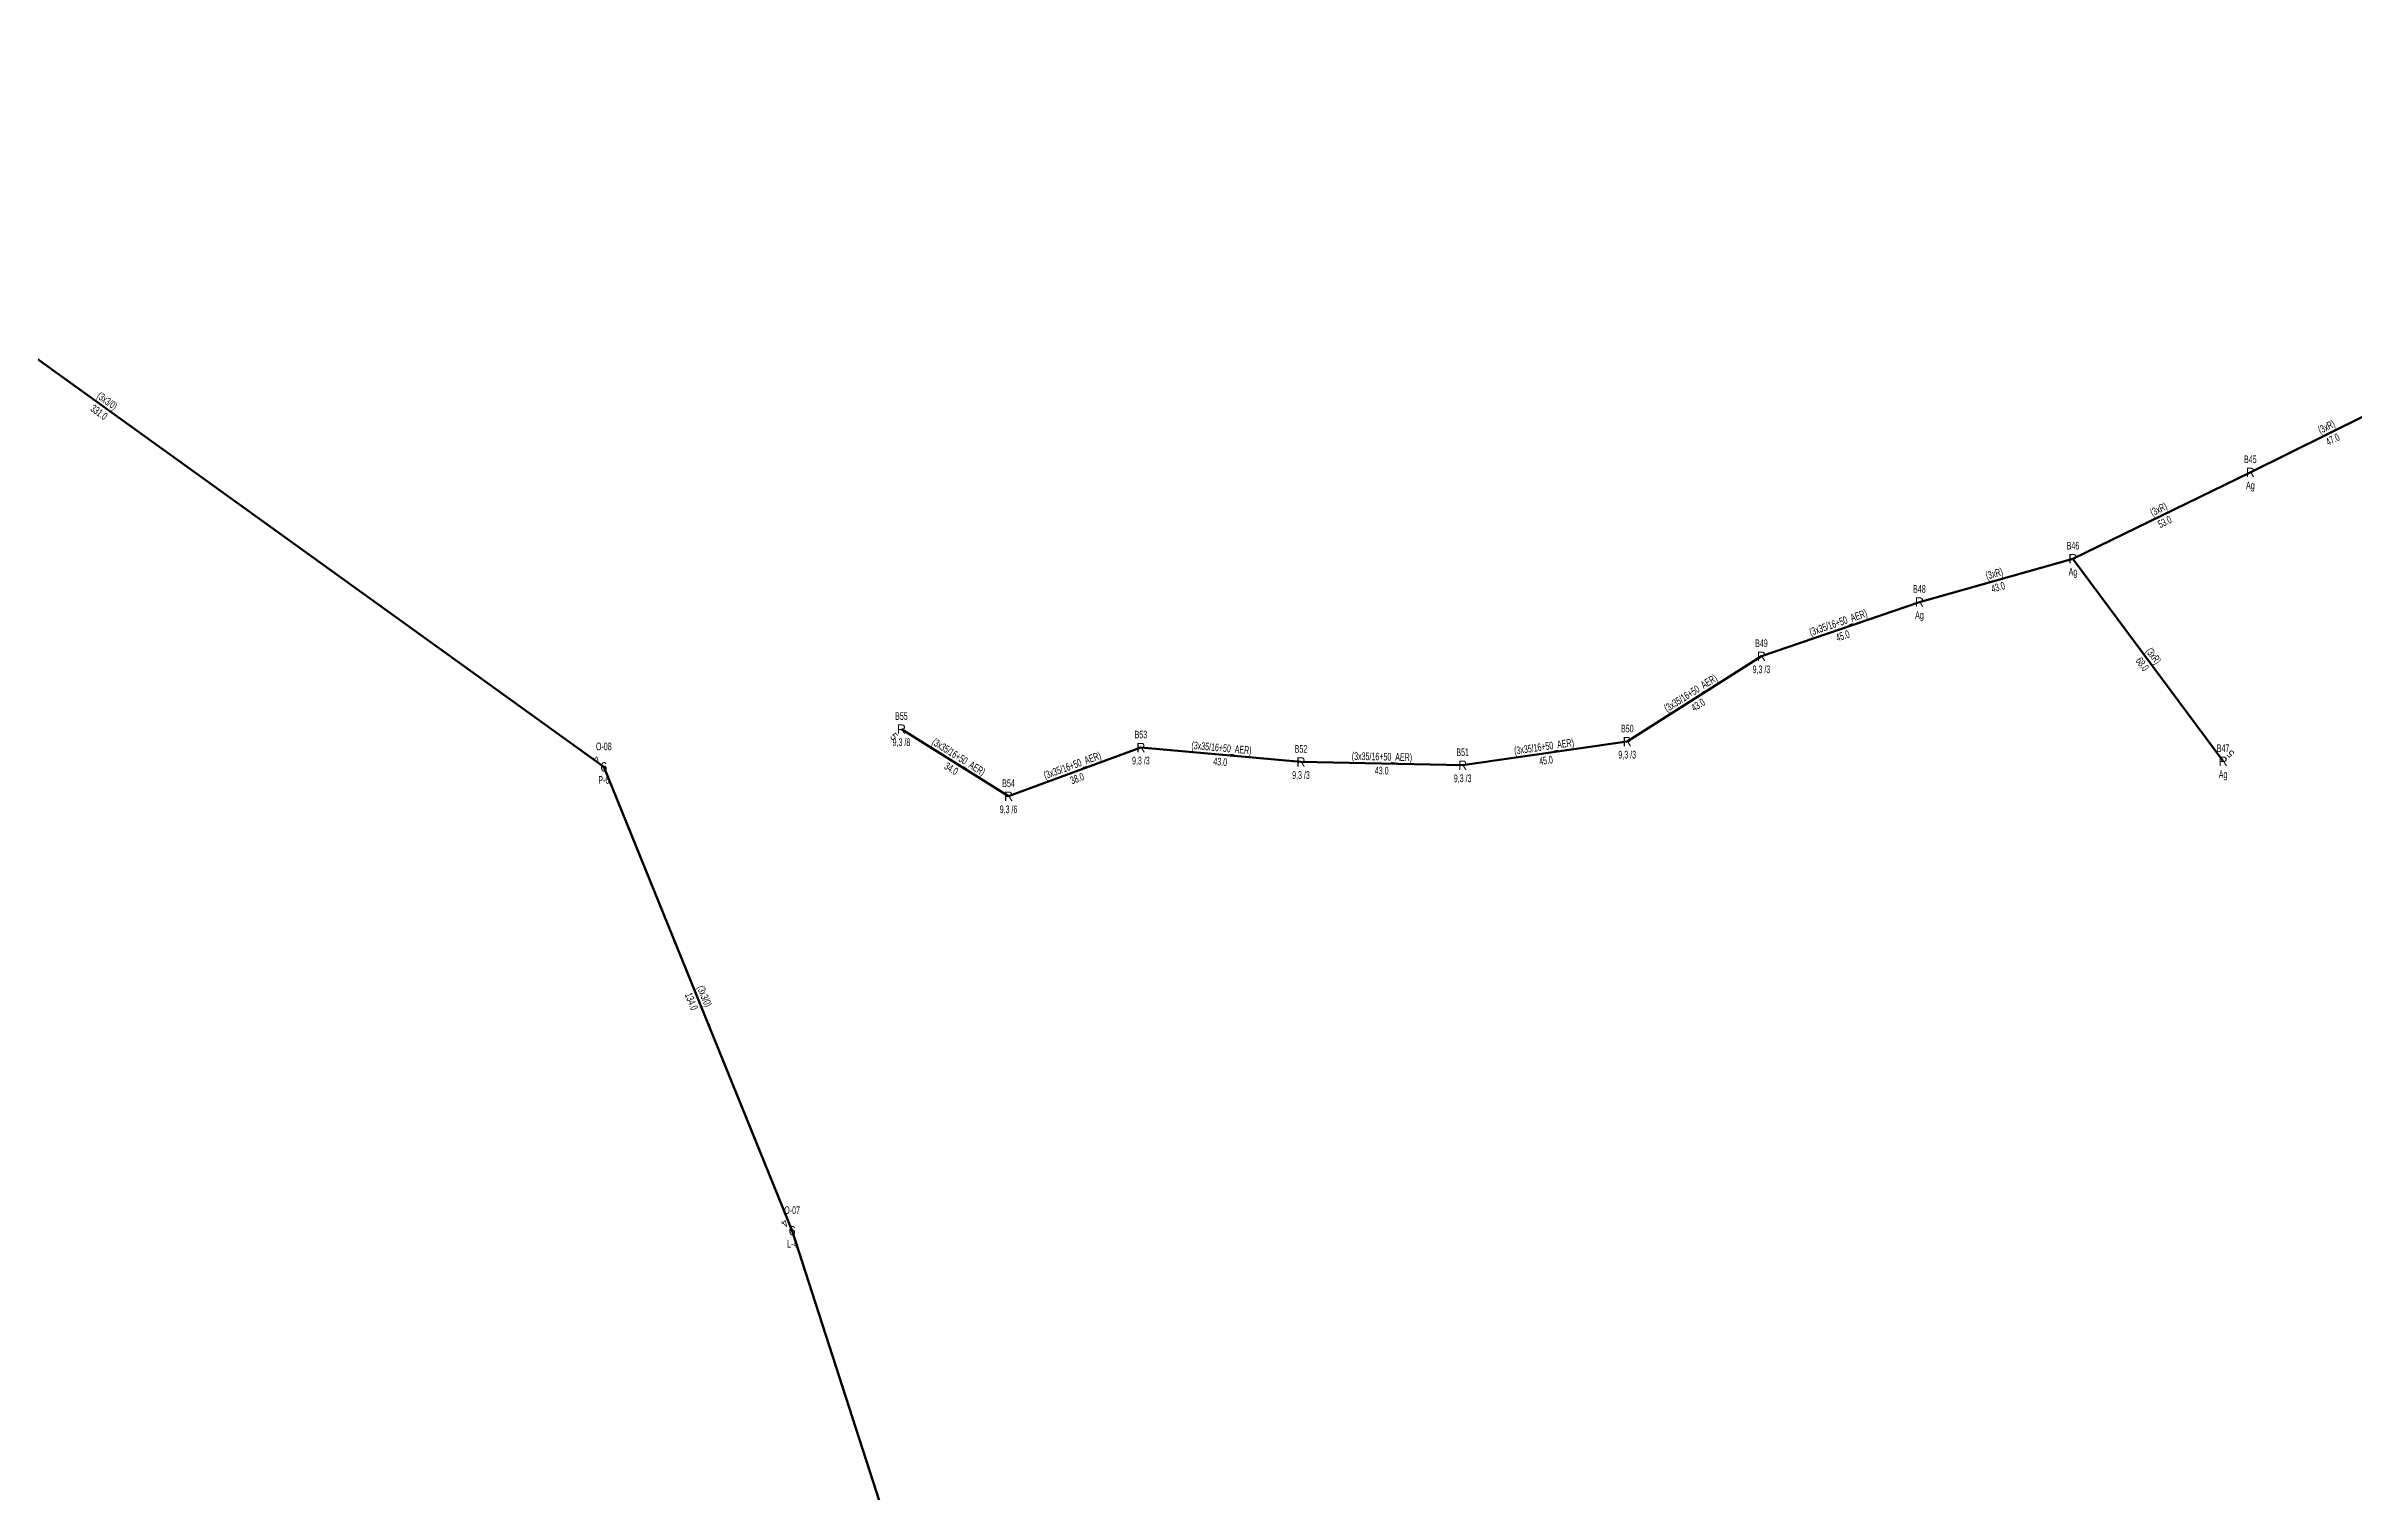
# Model space of a CAD drawing. Header units: millimetres. Extents: x 533588 to 538589, y 4082985 to 4086946.
# Drawn here: x 535412 to 536031, y 4084028 to 4084415 of the extents above; entities that cross this region are included whole.
import ezdxf
from ezdxf.enums import TextEntityAlignment as Align

# ---------------------------------------------------------------- set-up
doc = ezdxf.new("R2010")
doc.units = ezdxf.units.MM
for name, color, linetype, lineweight in [('DIREK_AG_MEVCUT', 120, 'Continuous', 25), ('DIREK_ENH_MEVCUT', 6, 'Continuous', 25), ('HAT_AG_HAVAI_MEVCUT', 126, 'Continuous', 50), ('HAT_ENH_HAVAI_MEVCUT', 6, 'Continuous', 70)]:
    doc.layers.add(name, color=color, linetype=linetype, lineweight=lineweight)
doc.styles.add('Direk', font='B_CAD')
doc.styles.get("Standard").update_dxf_attribs({"font": 'Arial'})

msp = doc.modelspace()

# ---------------------------------------------------------------- linework, layer by layer
at = {"layer": 'HAT_AG_HAVAI_MEVCUT'}
for p, q in [((536045.356, 4084322.09), (536002.838836, 4084301.046391)), ((536002.838836, 4084301.046391), (535955.264707, 4084277.874167)), ((535914.088296, 4084266.259529), (535955.264707, 4084277.874167)), ((535995.539227, 4084223.555247), (535955.264707, 4084277.874167)), ((535871.716176, 4084251.707896), (535914.088296, 4084266.259529)), ((535835.717675, 4084228.821586), (535871.716176, 4084251.707896)), ((535641.051196, 4084232.166257), (535669.771119, 4084214.159733)), ((535791.571437, 4084222.471991), (535835.717675, 4084228.821586)), ((535669.771119, 4084214.159733), (535705.266693, 4084227.229456)), ((535705.266693, 4084227.229456), (535748.208331, 4084223.364397)), ((535748.208331, 4084223.364397), (535791.571437, 4084222.471991))]:
    msp.add_line(p, q, dxfattribs=at)
at = {"layer": 'HAT_ENH_HAVAI_MEVCUT'}
for p, q in [((535292.632327, 4084415.366754), (535561.221333, 4084222.041804)), ((535561.221333, 4084222.041804), (535611.742675, 4084097.631643)), ((535611.742675, 4084097.631643), (535668.331029, 4083922.483288))]:
    msp.add_line(p, q, dxfattribs=at)

# ---------------------------------------------------------------- texts
at = {"layer": 'DIREK_AG_MEVCUT', "width": 0.53}
for s, p in [('B45', (536002.838836, 4084304.546391)), ('Ag', (536002.838836, 4084297.546391)), ('B46', (535955.264707, 4084281.374167)), ('B48', (535914.088296, 4084269.759529)), ('Ag', (535955.264707, 4084274.374167)), ('Ag', (535914.088296, 4084262.759529)), ('B49', (535871.716176, 4084255.207896)), ('9,3 /3', (535871.716176, 4084248.207896)), ('B55', (535641.051196, 4084235.666257)), ('9,3 /8', (535641.051196, 4084228.666257)), ('B53', (535705.266693, 4084230.729456)), ('B52', (535748.208331, 4084226.864397)), ('B50', (535835.717675, 4084232.321586)), ('B47', (535995.539227, 4084227.055247)), ('9,3 /3', (535705.266693, 4084223.729456)), ('B51', (535791.571437, 4084225.971991)), ('9,3 /3', (535835.717675, 4084225.321586)), ('B54', (535669.771119, 4084217.659733)), ('9,3 /3', (535748.208331, 4084219.864397)), ('9,3 /3', (535791.571437, 4084218.971991)), ('Ag', (535995.539227, 4084220.055247)), ('9,3 /6', (535669.771119, 4084210.659733))]:
    msp.add_text(s, height=2.05, dxfattribs=at).set_placement(p, align=Align.MIDDLE_CENTER)
at = {"layer": 'DIREK_AG_MEVCUT', "style": 'Direk'}
for p in [(536002.838836, 4084301.046391), (535955.264707, 4084277.874167), (535914.088296, 4084266.259529), (535871.716176, 4084251.707896), (535641.051196, 4084232.166257), (535705.266693, 4084227.229456), (535835.717675, 4084228.821586), (535748.208331, 4084223.364397), (535791.571437, 4084222.471991), (535995.539227, 4084223.555247), (535669.771119, 4084214.159733)]:
    msp.add_text('R', height=2.5, dxfattribs=at).set_placement(p, align=Align.MIDDLE_CENTER)
at = {"layer": 'DIREK_AG_MEVCUT', "color": 32, "style": 'Direk'}
for rotation, p in [(315.000001, (535639.071297, 4084230.186357)), (495.000001, (535997.519126, 4084225.535146))]:
    msp.add_text('5', height=2, rotation=rotation, dxfattribs=at).set_placement(p, align=Align.MIDDLE_CENTER)
at = {"layer": 'DIREK_ENH_MEVCUT', "width": 0.53}
for s, p in [('O-08', (535561.221333, 4084227.541804)), ('P-6', (535561.221333, 4084218.541804)), ('O-07', (535611.742675, 4084103.131643)), ('L-4', (535611.742675, 4084094.131643))]:
    msp.add_text(s, height=2.05, dxfattribs=at).set_placement(p, align=Align.MIDDLE_CENTER)
at = {"layer": 'DIREK_ENH_MEVCUT', "color": 32, "style": 'Direk'}
for p in [(535559.241434, 4084224.021703), (535609.762776, 4084099.611542)]:
    msp.add_text('4', height=2, rotation=225.000001, dxfattribs=at).set_placement(p, align=Align.MIDDLE_CENTER)
at = {"layer": 'DIREK_ENH_MEVCUT', "style": 'Direk'}
for p in [(535561.221333, 4084222.041804), (535611.742675, 4084097.631643)]:
    msp.add_text('6', height=2.5, dxfattribs=at).set_placement(p, align=Align.MIDDLE_CENTER)
at = {"layer": 'HAT_AG_HAVAI_MEVCUT', "lineweight": 30, "width": 0.53}
for s, rotation, p in [('(3xR)', 386.332826, (536023.720371, 4084312.329993)), ('(3xR)', 385.969609, (535978.679562, 4084290.224451)), ('(3xR)', 15.752177, (535934.445746, 4084272.884926)), ('(3x35/16+50_AER)', 18.953738, (535892.626152, 4084259.787626)), ('(3xR)', 306.554921, (535976.084761, 4084251.220961)), ('(3x35/16+50_AER)', 32.446459, (535853.260891, 4084240.98205)), ('(3x35/16+50_AER)', 327.913531, (535655.862676, 4084223.883155)), ('(3x35/16+50_AER)', 354.856823, (535726.81371, 4084226.143504)), ('(3x35/16+50_AER)', 8.184773, (535813.523545, 4084226.48813)), ('(3x35/16+50_AER)', 20.214066, (535687.225207, 4084221.492241)), ('(3x35/16+50_AER)', 358.821028, (535769.907373, 4084223.768014))]:
    msp.add_text(s, height=2.05, rotation=rotation, dxfattribs=at).set_placement(p, align=Align.CENTER)
for s, rotation, p in [('47.0', 386.332826, (536024.474465, 4084310.806398)), ('53.0', 385.969609, (535979.423982, 4084288.696107)), ('43.0', 15.752177, (535934.907257, 4084271.24877)), ('45.0', 18.953738, (535893.17832, 4084258.179798)), ('68.0', 306.554921, (535974.719174, 4084250.208453)), ('43.0', 32.446459, (535854.17296, 4084239.547432)), ('34.0', 327.913531, (535654.959639, 4084222.442834)), ('43.0', 354.856823, (535726.661314, 4084224.450349)), ('43.0', 358.821028, (535769.872395, 4084222.068374)), ('45.0', 8.184773, (535813.765567, 4084224.805446)), ('38.0', 20.214066, (535687.812605, 4084219.896947))]:
    msp.add_text(s, height=2.05, rotation=rotation, dxfattribs=at).set_placement(p, align=Align.TOP_CENTER)
at = {"layer": 'HAT_ENH_HAVAI_MEVCUT', "lineweight": 30, "width": 0.53}
for rotation, p in [(324.254422, (535427.423389, 4084319.394155)), (292.101429, (535587.269546, 4084160.156534))]:
    msp.add_text('(3x3/0)', height=2.05, rotation=rotation, dxfattribs=at).set_placement(p, align=Align.CENTER)
for s, rotation, p in [('331.0', 324.254422, (535426.430271, 4084318.014403)), ('134.0', 292.101429, (535585.694463, 4084159.516913))]:
    msp.add_text(s, height=2.05, rotation=rotation, dxfattribs=at).set_placement(p, align=Align.TOP_CENTER)

doc.saveas('drawing.dxf')
